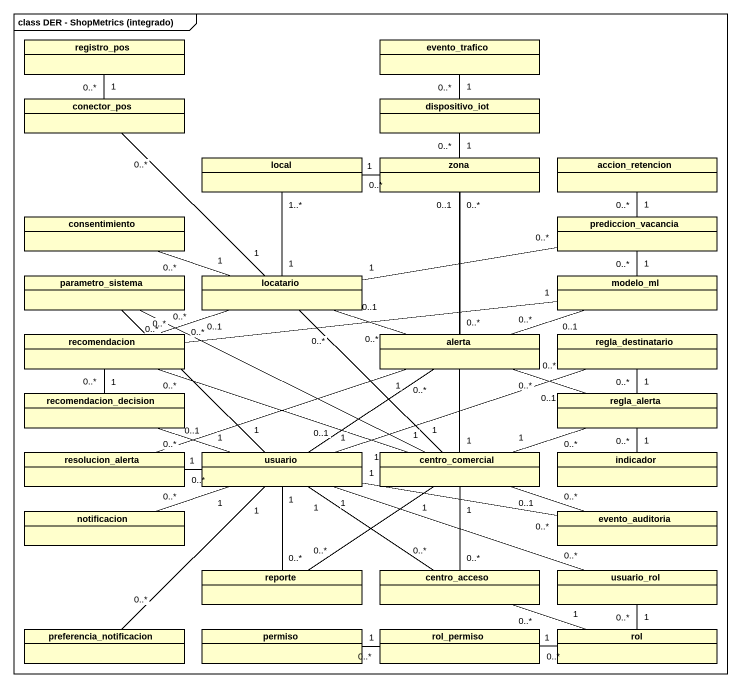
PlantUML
@startuml
mainframe class DER - ShopMetrics (integrado)
hide circle
hide empty members
class registro_pos
class evento_trafico
class conector_pos
class dispositivo_iot
class local
class zona
class accion_retencion
class consentimiento
class prediccion_vacancia
class parametro_sistema
class locatario
class modelo_ml
class recomendacion
class alerta
class regla_destinatario
class recomendacion_decision
class regla_alerta
class resolucion_alerta
class usuario
class centro_comercial
class indicador
class notificacion
class evento_auditoria
class reporte
class centro_acceso
class usuario_rol
class preferencia_notificacion
class permiso
class rol_permiso
class rol
conector_pos "1" -up- "0..*" registro_pos
dispositivo_iot "1" -up- "0..*" evento_trafico
zona "1" -up- "0..*" dispositivo_iot
zona "1" -left- "0..*" local
zona "0..1" -- "0..*" alerta
prediccion_vacancia "1" -up- "0..*" accion_retencion
locatario "1" -up- "0..*" conector_pos
locatario "1" -up- "1..*" local
locatario "1" -left- "0..*" consentimiento
locatario "1" -right- "0..*" prediccion_vacancia
locatario "0..1" -left- "0..*" recomendacion
locatario "0..1" -right- "0..*" alerta
modelo_ml "1" -up- "0..*" prediccion_vacancia
modelo_ml "1" -left- "0..*" recomendacion
modelo_ml "0..1" -left- "0..*" alerta
recomendacion "1" -- "0..*" recomendacion_decision
alerta "1" -left- "0..1" resolucion_alerta
regla_alerta "0..1" -left- "0..*" alerta
regla_alerta "1" -up- "0..*" regla_destinatario
usuario "1" -up- "0..*" parametro_sistema
usuario "0..1" -up- "0..*" alerta
usuario "1" -right- "0..*" regla_destinatario
usuario "1" -left- "0..*" recomendacion_decision
usuario "1" -left- "0..*" resolucion_alerta
usuario "1" -left- "0..*" notificacion
usuario "1" -right- "0..*" evento_auditoria
usuario "1" -- "0..*" reporte
usuario "1" -- "0..*" centro_acceso
usuario "1" -right- "0..*" usuario_rol
usuario "1" -- "0..*" preferencia_notificacion
centro_comercial "1" -up- "0..*" zona
centro_comercial "1" -left- "0..*" parametro_sistema
centro_comercial "1" -up- "0..*" locatario
centro_comercial "1" -left- "0..*" recomendacion
centro_comercial "1" -right- "0..*" regla_alerta
centro_comercial "0..1" -right- "0..*" evento_auditoria
centro_comercial "1" -- "0..*" reporte
centro_comercial "1" -- "0..*" centro_acceso
indicador "1" -up- "0..*" regla_alerta
permiso "1" -right- "0..*" rol_permiso
rol "1" -left- "0..*" centro_acceso
rol "1" -up- "0..*" usuario_rol
rol "1" -left- "0..*" rol_permiso
@enduml
